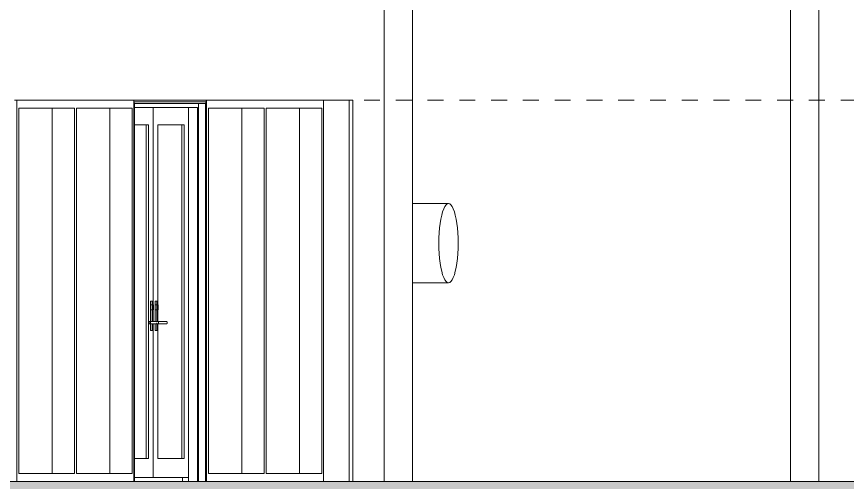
# Model space of a CAD drawing. Header units: metres. Extents: x 4238 to 4687, y -1 to 29.
# Drawn here: x 4444.49 to 4449.71, y 5.23 to 8.17 of the extents above; entities that cross this region are included whole.
import ezdxf

# ---------------------------------------------------------------- set-up
doc = ezdxf.new("R2010")
doc.units = ezdxf.units.M
doc.linetypes.add('AEC_Center', pattern=[0.024, 0.012, -0.004, 0.004, -0.004])
for name, color, linetype, lineweight in [('A-DOOR', 31, 'Continuous', 5), ('A-DOOR-FRAM', 31, 'Continuous', 5), ('A-DOOR-GLAZ', 31, 'Continuous', 5), ('A-FLOR', 192, 'Continuous', 5), ('A-FLOR-LEVL', 51, 'Continuous', 5), ('A-FLOR-PATT', 8, 'Continuous', 15), ('A-GLAZ', 151, 'Continuous', 5), ('A-WALL', 113, 'Continuous', 5), ('P-SANR-FIXT', 6, 'Continuous', 5), ('S-COLS', 52, 'Continuous', 5)]:
    doc.layers.add(name, color=color, linetype=linetype, lineweight=lineweight)

# ---------------------------------------------------------------- blocks, each defined once
blk = doc.blocks.new('X_Door-Panel-Hinge-Standard - Standard-3272678-SECTION - GRIDS B1-B2')
at = {"layer": 'A-DOOR'}
for p, q in [((4419.6728, 7.595), (4419.6728, 6.3508)), ((4419.5543, 7.485), (4419.6437, 7.485)), ((4419.6437, 7.485), (4419.6437, 5.385)), ((4419.6728, 6.3457), (4419.6728, 6.343)), ((4419.6728, 6.321), (4419.6728, 6.2469)), ((4419.6728, 6.2331), (4419.6728, 5.265)), ((4419.6437, 5.385), (4419.5546, 5.385)), ((4419.6728, 5.265), (4419.5546, 5.265))]:
    blk.add_line(p, q, dxfattribs=at)
at = {"layer": 'A-DOOR-GLAZ'}
blk.add_line((4419.6292, 5.385), (4419.6292, 7.485), dxfattribs=at)
blk = doc.blocks.new('X_Door-Frame-Wood - Standard-3272812-SECTION - GRIDS B1-B2')
at = {"layer": 'A-DOOR-FRAM'}
for p, q in [((4420.0058, 7.64), (4419.5517, 7.64)), ((4420.0058, 5.24), (4420.0058, 7.64)), ((4419.5546, 7.62), (4419.5546, 5.24)), ((4419.5546, 7.62), (4420.001, 7.62)), ((4419.5546, 7.595), (4419.9513, 7.595)), ((4419.895, 5.24), (4419.895, 7.595)), ((4419.9513, 7.595), (4419.9513, 5.24)), ((4419.9573, 5.24), (4419.9573, 7.62)), ((4420.001, 7.62), (4420.001, 5.24)), ((4419.8574, 5.24), (4419.8574, 5.265))]:
    blk.add_line(p, q, dxfattribs=at)
blk = doc.blocks.new('X_Door-Handle-Lockwood 4800 Series Lever - Standard-764996-SECTION - GRIDS B1-B2')
at = {"layer": 'A-DOOR'}
for p, q in [((4419.6551, 6.2472), (4419.6551, 6.374)), ((4419.6665, 6.375), (4419.6553, 6.375)), ((4419.6553, 6.375), (4419.6612, 6.375)), ((4419.6728, 6.353), (4419.6582, 6.353)), ((4419.6663, 6.374), (4419.6663, 6.2476)), ((4419.6723, 6.375), (4419.6665, 6.375)), ((4419.667, 6.331), (4419.667, 6.343)), ((4419.6704, 6.343), (4419.6704, 6.331)), ((4419.6726, 6.3515), (4419.6726, 6.374)), ((4419.6726, 6.343), (4419.6726, 6.346)), ((4419.6752, 6.331), (4419.6752, 6.343)), ((4419.6582, 6.321), (4419.6728, 6.321)), ((4419.6726, 6.2469), (4419.6726, 6.3218)), ((4419.6528, 6.248), (4419.645, 6.248)), ((4419.645, 6.232), (4419.6528, 6.232)), ((4419.6551, 6.2377), (4419.6551, 6.2423)), ((4419.6551, 6.191), (4419.6551, 6.2328)), ((4419.6781, 6.248), (4419.6582, 6.248)), ((4419.6582, 6.232), (4419.6781, 6.232)), ((4419.6663, 6.2324), (4419.6663, 6.191)), ((4419.6726, 6.191), (4419.6726, 6.2331)), ((4419.6978, 6.248), (4419.6855, 6.248)), ((4419.6855, 6.232), (4419.6978, 6.232)), ((4419.6553, 6.19), (4419.6665, 6.19)), ((4419.6612, 6.19), (4419.6553, 6.19)), ((4419.6665, 6.19), (4419.6723, 6.19))]:
    blk.add_line(p, q, dxfattribs=at)
at = {"layer": 'A-DOOR', "flags": 128}
for points in [[(4419.6855, 6.248), (4419.6852, 6.248), (4419.6849, 6.248), (4419.6845, 6.248), (4419.6841, 6.248), (4419.6837, 6.248), (4419.6832, 6.248), (4419.6827, 6.248), (4419.6821, 6.248), (4419.6815, 6.248), (4419.6809, 6.248), (4419.6802, 6.248), (4419.6795, 6.248), (4419.6788, 6.248), (4419.678, 6.248), (4419.6772, 6.248), (4419.6764, 6.248), (4419.6755, 6.248), (4419.6747, 6.248), (4419.6738, 6.248), (4419.6728, 6.248), (4419.6719, 6.248), (4419.6709, 6.248), (4419.67, 6.248), (4419.669, 6.248), (4419.6679, 6.248), (4419.6669, 6.248), (4419.6659, 6.248), (4419.6648, 6.248), (4419.6638, 6.248), (4419.6627, 6.248), (4419.6616, 6.248), (4419.6605, 6.248), (4419.6595, 6.248), (4419.6584, 6.248), (4419.6573, 6.248), (4419.6562, 6.248), (4419.6552, 6.248), (4419.6541, 6.248), (4419.653, 6.248), (4419.6528, 6.248)], [(4419.6528, 6.232), (4419.6538, 6.232), (4419.6549, 6.232), (4419.6559, 6.232), (4419.657, 6.232), (4419.6581, 6.232), (4419.6592, 6.232), (4419.6602, 6.232), (4419.6613, 6.232), (4419.6624, 6.232), (4419.6635, 6.232), (4419.6645, 6.232), (4419.6656, 6.232), (4419.6666, 6.232), (4419.6677, 6.232), (4419.6687, 6.232), (4419.6697, 6.232), (4419.6707, 6.232), (4419.6716, 6.232), (4419.6726, 6.232), (4419.6735, 6.232), (4419.6744, 6.232), (4419.6753, 6.232), (4419.6762, 6.232), (4419.677, 6.232), (4419.6778, 6.232), (4419.6786, 6.232), (4419.6793, 6.232), (4419.68, 6.232), (4419.6807, 6.232), (4419.6813, 6.232), (4419.6819, 6.232), (4419.6825, 6.232), (4419.683, 6.232), (4419.6835, 6.232), (4419.684, 6.232), (4419.6844, 6.232), (4419.6848, 6.232), (4419.6851, 6.232), (4419.6854, 6.232), (4419.6855, 6.232)], [(4419.6781, 6.248), (4419.6792, 6.248), (4419.6802, 6.248), (4419.6812, 6.248), (4419.6822, 6.248), (4419.6832, 6.248), (4419.6842, 6.248), (4419.6851, 6.248), (4419.6861, 6.248), (4419.687, 6.248), (4419.6878, 6.248), (4419.6887, 6.248), (4419.6895, 6.248), (4419.6903, 6.248), (4419.6911, 6.248), (4419.6918, 6.248), (4419.6925, 6.248), (4419.6932, 6.248), (4419.6938, 6.248), (4419.6944, 6.248), (4419.695, 6.248), (4419.6955, 6.248), (4419.696, 6.248), (4419.6964, 6.248), (4419.6968, 6.248), (4419.6972, 6.248), (4419.6975, 6.248), (4419.6978, 6.248), (4419.698, 6.248), (4419.6982, 6.248), (4419.6984, 6.248), (4419.6985, 6.248), (4419.6986, 6.248), (4419.6986, 6.248)], [(4419.6986, 6.232), (4419.6986, 6.232), (4419.6985, 6.232), (4419.6984, 6.232), (4419.6983, 6.232), (4419.6981, 6.232), (4419.6978, 6.232), (4419.6976, 6.232), (4419.6972, 6.232), (4419.6969, 6.232), (4419.6965, 6.232), (4419.696, 6.232), (4419.6956, 6.232), (4419.695, 6.232), (4419.6945, 6.232), (4419.6939, 6.232), (4419.6933, 6.232), (4419.6926, 6.232), (4419.6919, 6.232), (4419.6912, 6.232), (4419.6904, 6.232), (4419.6896, 6.232), (4419.6888, 6.232), (4419.688, 6.232), (4419.6871, 6.232), (4419.6862, 6.232), (4419.6853, 6.232), (4419.6843, 6.232), (4419.6834, 6.232), (4419.6824, 6.232), (4419.6814, 6.232), (4419.6804, 6.232), (4419.6794, 6.232), (4419.6783, 6.232), (4419.6781, 6.232)], [(4419.6986, 6.248), (4419.6986, 6.248), (4419.6985, 6.248), (4419.6984, 6.248), (4419.6983, 6.248), (4419.6981, 6.248), (4419.6978, 6.248), (4419.6978, 6.248)], [(4419.6978, 6.232), (4419.6981, 6.232), (4419.6982, 6.232), (4419.6984, 6.232), (4419.6985, 6.232), (4419.6986, 6.232), (4419.6986, 6.232)], [(4419.6986, 6.248), (4419.6989, 6.248), (4419.6993, 6.248), (4419.6996, 6.2479), (4419.6999, 6.2479), (4419.7002, 6.2478), (4419.7005, 6.2478), (4419.7008, 6.2477), (4419.7011, 6.2476), (4419.7014, 6.2475), (4419.7017, 6.2474), (4419.702, 6.2472), (4419.7023, 6.2471), (4419.7026, 6.2469), (4419.7029, 6.2468), (4419.7031, 6.2466), (4419.7034, 6.2464), (4419.7036, 6.2462), (4419.7039, 6.246), (4419.7041, 6.2458), (4419.7044, 6.2456), (4419.7046, 6.2453), (4419.7048, 6.2451), (4419.705, 6.2448), (4419.7052, 6.2446), (4419.7053, 6.2443), (4419.7055, 6.244), (4419.7057, 6.2438), (4419.7058, 6.2435), (4419.7059, 6.2432), (4419.7061, 6.2429), (4419.7062, 6.2426), (4419.7063, 6.2423), (4419.7064, 6.242), (4419.7064, 6.2417), (4419.7065, 6.2414), (4419.7065, 6.241), (4419.7066, 6.2407), (4419.7066, 6.2404), (4419.7066, 6.2401), (4419.7066, 6.24)], [(4419.7066, 6.24), (4419.7066, 6.2397), (4419.7066, 6.2394), (4419.7066, 6.239), (4419.7065, 6.2387), (4419.7065, 6.2384), (4419.7064, 6.2381), (4419.7063, 6.2378), (4419.7062, 6.2375), (4419.7061, 6.2372), (4419.706, 6.2369), (4419.7058, 6.2366), (4419.7057, 6.2363), (4419.7056, 6.236), (4419.7054, 6.2358), (4419.7052, 6.2355), (4419.705, 6.2352), (4419.7048, 6.235), (4419.7046, 6.2347), (4419.7044, 6.2345), (4419.7042, 6.2343), (4419.704, 6.234), (4419.7037, 6.2338), (4419.7035, 6.2336), (4419.7032, 6.2334), (4419.7029, 6.2333), (4419.7027, 6.2331), (4419.7024, 6.2329), (4419.7021, 6.2328), (4419.7018, 6.2327), (4419.7015, 6.2325), (4419.7012, 6.2324), (4419.7009, 6.2323), (4419.7006, 6.2323), (4419.7003, 6.2322), (4419.7, 6.2321), (4419.6997, 6.2321), (4419.6993, 6.232), (4419.699, 6.232), (4419.6987, 6.232), (4419.6986, 6.232)]]:
    blk.add_lwpolyline(points, dxfattribs=at)
at = {"layer": 'A-DOOR'}
for centre, major_axis, start_param, end_param in [((4419.6553, 6.374), (0, 0.001), 0, 1.570796), ((4419.6612, 6.374), (0, 0.001), 4.712389, 6.283185), ((4419.6665, 6.374), (0, 0.001), 0, 1.570796), ((4419.6694, 6.343), (0, 0.01), 5.759587, 7.853982), ((4419.6694, 6.331), (0, 0.01), 1.570796, 3.665191), ((4419.6728, 6.343), (0, 0.01), 4.712389, 7.853982), ((4419.6728, 6.331), (0, 0.01), 1.570796, 4.712389), ((4419.6694, 6.343), (0, 0.01), 4.712389, 4.974188), ((4419.6723, 6.374), (0, 0.001), 4.712389, 6.021386), ((4419.645, 6.24), (0, 0.008), 4.712389, 7.853982), ((4419.645, 6.24), (0, 0.008), 1.570796, 4.712389), ((4419.6694, 6.24), (0, 0.01), 5.497787, 6.806784), ((4419.6694, 6.24), (0, 0.01), 2.617994, 3.926991), ((4419.6553, 6.191), (0, 0.001), 1.570796, 3.141593), ((4419.6612, 6.191), (0, 0.001), 3.141593, 4.712389), ((4419.6665, 6.191), (0, 0.001), 1.570796, 3.141593), ((4419.6723, 6.191), (0, 0.001), 3.141593, 4.712389)]:
    blk.add_ellipse(centre, major_axis=major_axis, ratio=0.241811, start_param=start_param, end_param=end_param, dxfattribs=at)
blk = doc.blocks.new('Plumbing_FHR_AAA - 500mm Dia x 240mm D-1559867-SECTION - GRIDS B1-B2')
at = {"layer": 'P-SANR-FIXT'}
for p, q in [((4421.5311, 6.99), (4421.3038, 6.99)), ((4421.3038, 6.49), (4421.5311, 6.49))]:
    blk.add_line(p, q, dxfattribs=at)
for start_param, end_param in [(4.712389, 7.853982), (1.570796, 4.712389)]:
    blk.add_ellipse((4421.5311, 6.74), major_axis=(0, 0.25), ratio=0.241811, start_param=start_param, end_param=end_param, dxfattribs=at)
blk = doc.blocks.new('X_Door-Panel-Hinge-Standard - Standard-3272745-SECTION - GRIDS B1-B2')
at = {"layer": 'A-DOOR'}
for p, q in [((4415.0097, 6.3493), (4415.0097, 7.595)), ((4415.0387, 6.3505), (4415.0387, 7.485)), ((4415.0387, 7.485), (4415.2031, 7.485)), ((4415.2031, 7.485), (4415.2031, 5.385)), ((4415.0097, 6.2467), (4415.0097, 6.3228)), ((4415.0387, 6.2469), (4415.0387, 6.321)), ((4415.0097, 5.265), (4415.0097, 6.2331)), ((4415.0387, 5.385), (4415.0387, 6.2333)), ((4415.2031, 5.385), (4415.0387, 5.385)), ((4415.2314, 5.265), (4415.0097, 5.265))]:
    blk.add_line(p, q, dxfattribs=at)
at = {"layer": 'A-DOOR-GLAZ'}
blk.add_line((4415.1886, 5.385), (4415.1886, 7.485), dxfattribs=at)
blk = doc.blocks.new('X_Door-Handle-Lockwood 4800 Series Lever - Standard-765406-SECTION - GRIDS B1-B2')
at = {"layer": 'A-DOOR'}
for p, q in [((4415.021, 6.2468), (4415.021, 6.374)), ((4415.0324, 6.375), (4415.0213, 6.375)), ((4415.0213, 6.375), (4415.0271, 6.375)), ((4415.0387, 6.353), (4415.0242, 6.353)), ((4415.0322, 6.374), (4415.0322, 6.244)), ((4415.0382, 6.375), (4415.0324, 6.375)), ((4415.0329, 6.331), (4415.0329, 6.343)), ((4415.0363, 6.343), (4415.0363, 6.331)), ((4415.0385, 6.3499), (4415.0385, 6.374)), ((4415.0411, 6.331), (4415.0411, 6.343)), ((4415.0242, 6.321), (4415.0387, 6.321)), ((4415.0385, 6.2469), (4415.0385, 6.322)), ((4415.021, 6.191), (4415.021, 6.2332)), ((4415.0441, 6.248), (4415.0242, 6.248)), ((4415.0242, 6.232), (4415.0441, 6.232)), ((4415.0322, 6.236), (4415.0322, 6.191)), ((4415.0385, 6.191), (4415.0385, 6.2334)), ((4415.0694, 6.248), (4415.0617, 6.248)), ((4415.0617, 6.232), (4415.0694, 6.232)), ((4415.0891, 6.248), (4415.0768, 6.248)), ((4415.0768, 6.232), (4415.0891, 6.232)), ((4415.0213, 6.19), (4415.0324, 6.19)), ((4415.0271, 6.19), (4415.0213, 6.19)), ((4415.0324, 6.19), (4415.0382, 6.19))]:
    blk.add_line(p, q, dxfattribs=at)
at = {"layer": 'A-DOOR', "flags": 128}
for points in [[(4415.0768, 6.248), (4415.0765, 6.248), (4415.0762, 6.248), (4415.0758, 6.248), (4415.0754, 6.248), (4415.075, 6.248), (4415.0745, 6.248), (4415.074, 6.248), (4415.0734, 6.248), (4415.0728, 6.248), (4415.0722, 6.248), (4415.0715, 6.248), (4415.0708, 6.248), (4415.0701, 6.248), (4415.0693, 6.248), (4415.0685, 6.248), (4415.0677, 6.248), (4415.0669, 6.248), (4415.066, 6.248), (4415.0651, 6.248), (4415.0642, 6.248), (4415.0632, 6.248), (4415.0622, 6.248), (4415.0613, 6.248), (4415.0603, 6.248), (4415.0592, 6.248), (4415.0582, 6.248), (4415.0572, 6.248), (4415.0561, 6.248), (4415.0551, 6.248), (4415.054, 6.248), (4415.0529, 6.248), (4415.0518, 6.248), (4415.0508, 6.248), (4415.0497, 6.248), (4415.0486, 6.248), (4415.0475, 6.248), (4415.0465, 6.248), (4415.0454, 6.248), (4415.0443, 6.248), (4415.0441, 6.248)], [(4415.0441, 6.232), (4415.0451, 6.232), (4415.0462, 6.232), (4415.0472, 6.232), (4415.0483, 6.232), (4415.0494, 6.232), (4415.0505, 6.232), (4415.0516, 6.232), (4415.0526, 6.232), (4415.0537, 6.232), (4415.0548, 6.232), (4415.0558, 6.232), (4415.0569, 6.232), (4415.0579, 6.232), (4415.059, 6.232), (4415.06, 6.232), (4415.061, 6.232), (4415.062, 6.232), (4415.063, 6.232), (4415.0639, 6.232), (4415.0648, 6.232), (4415.0657, 6.232), (4415.0666, 6.232), (4415.0675, 6.232), (4415.0683, 6.232), (4415.0691, 6.232), (4415.0699, 6.232), (4415.0706, 6.232), (4415.0713, 6.232), (4415.072, 6.232), (4415.0726, 6.232), (4415.0732, 6.232), (4415.0738, 6.232), (4415.0743, 6.232), (4415.0748, 6.232), (4415.0753, 6.232), (4415.0757, 6.232), (4415.0761, 6.232), (4415.0764, 6.232), (4415.0767, 6.232), (4415.0768, 6.232)], [(4415.0694, 6.248), (4415.0705, 6.248), (4415.0715, 6.248), (4415.0725, 6.248), (4415.0735, 6.248), (4415.0745, 6.248), (4415.0755, 6.248), (4415.0764, 6.248), (4415.0774, 6.248), (4415.0783, 6.248), (4415.0791, 6.248), (4415.08, 6.248), (4415.0808, 6.248), (4415.0816, 6.248), (4415.0824, 6.248), (4415.0831, 6.248), (4415.0838, 6.248), (4415.0845, 6.248), (4415.0851, 6.248), (4415.0857, 6.248), (4415.0863, 6.248), (4415.0868, 6.248), (4415.0873, 6.248), (4415.0877, 6.248), (4415.0881, 6.248), (4415.0885, 6.248), (4415.0888, 6.248), (4415.0891, 6.248), (4415.0893, 6.248), (4415.0895, 6.248), (4415.0897, 6.248), (4415.0898, 6.248), (4415.0899, 6.248), (4415.0899, 6.248)], [(4415.0899, 6.232), (4415.0899, 6.232), (4415.0898, 6.232), (4415.0897, 6.232), (4415.0896, 6.232), (4415.0894, 6.232), (4415.0891, 6.232), (4415.0889, 6.232), (4415.0885, 6.232), (4415.0882, 6.232), (4415.0878, 6.232), (4415.0873, 6.232), (4415.0869, 6.232), (4415.0864, 6.232), (4415.0858, 6.232), (4415.0852, 6.232), (4415.0846, 6.232), (4415.0839, 6.232), (4415.0832, 6.232), (4415.0825, 6.232), (4415.0817, 6.232), (4415.0809, 6.232), (4415.0801, 6.232), (4415.0793, 6.232), (4415.0784, 6.232), (4415.0775, 6.232), (4415.0766, 6.232), (4415.0756, 6.232), (4415.0747, 6.232), (4415.0737, 6.232), (4415.0727, 6.232), (4415.0717, 6.232), (4415.0707, 6.232), (4415.0696, 6.232), (4415.0694, 6.232)], [(4415.0899, 6.248), (4415.0899, 6.248), (4415.0898, 6.248), (4415.0897, 6.248), (4415.0896, 6.248), (4415.0894, 6.248), (4415.0891, 6.248), (4415.0891, 6.248)], [(4415.0891, 6.232), (4415.0894, 6.232), (4415.0896, 6.232), (4415.0897, 6.232), (4415.0898, 6.232), (4415.0899, 6.232), (4415.0899, 6.232)], [(4415.0899, 6.248), (4415.0902, 6.248), (4415.0906, 6.248), (4415.0909, 6.2479), (4415.0912, 6.2479), (4415.0915, 6.2478), (4415.0918, 6.2478), (4415.0921, 6.2477), (4415.0924, 6.2476), (4415.0927, 6.2475), (4415.093, 6.2474), (4415.0933, 6.2472), (4415.0936, 6.2471), (4415.0939, 6.2469), (4415.0942, 6.2468), (4415.0944, 6.2466), (4415.0947, 6.2464), (4415.095, 6.2462), (4415.0952, 6.246), (4415.0954, 6.2458), (4415.0957, 6.2456), (4415.0959, 6.2453), (4415.0961, 6.2451), (4415.0963, 6.2448), (4415.0965, 6.2446), (4415.0967, 6.2443), (4415.0968, 6.244), (4415.097, 6.2438), (4415.0971, 6.2435), (4415.0973, 6.2432), (4415.0974, 6.2429), (4415.0975, 6.2426), (4415.0976, 6.2423), (4415.0977, 6.242), (4415.0977, 6.2417), (4415.0978, 6.2414), (4415.0979, 6.241), (4415.0979, 6.2407), (4415.0979, 6.2404), (4415.0979, 6.2401), (4415.0979, 6.24)], [(4415.0979, 6.24), (4415.0979, 6.2397), (4415.0979, 6.2394), (4415.0979, 6.239), (4415.0978, 6.2387), (4415.0978, 6.2384), (4415.0977, 6.2381), (4415.0976, 6.2378), (4415.0975, 6.2375), (4415.0974, 6.2372), (4415.0973, 6.2369), (4415.0972, 6.2366), (4415.097, 6.2363), (4415.0969, 6.236), (4415.0967, 6.2358), (4415.0965, 6.2355), (4415.0963, 6.2352), (4415.0961, 6.235), (4415.0959, 6.2347), (4415.0957, 6.2345), (4415.0955, 6.2343), (4415.0953, 6.234), (4415.095, 6.2338), (4415.0948, 6.2336), (4415.0945, 6.2334), (4415.0942, 6.2333), (4415.094, 6.2331), (4415.0937, 6.2329), (4415.0934, 6.2328), (4415.0931, 6.2327), (4415.0928, 6.2325), (4415.0925, 6.2324), (4415.0922, 6.2323), (4415.0919, 6.2323), (4415.0916, 6.2322), (4415.0913, 6.2321), (4415.091, 6.2321), (4415.0906, 6.232), (4415.0903, 6.232), (4415.09, 6.232), (4415.0899, 6.232)]]:
    blk.add_lwpolyline(points, dxfattribs=at)
at = {"layer": 'A-DOOR'}
for centre, major_axis, start_param, end_param in [((4415.0213, 6.374), (0, 0.001), 0, 1.570796), ((4415.0271, 6.374), (0, 0.001), 4.712389, 6.283185), ((4415.0324, 6.374), (0, 0.001), 0, 1.570796), ((4415.0353, 6.343), (0, 0.01), 5.759587, 7.853982), ((4415.0353, 6.331), (0, 0.01), 1.570796, 3.665191), ((4415.0387, 6.343), (0, 0.01), 4.712389, 7.853982), ((4415.0387, 6.331), (0, 0.01), 1.570796, 4.712389), ((4415.0353, 6.343), (0, 0.01), 5.235988, 5.497787), ((4415.0382, 6.374), (0, 0.001), 4.712389, 6.021386), ((4415.0353, 6.24), (0, 0.01), 5.497787, 7.330383), ((4415.0353, 6.24), (0, 0.01), 2.094395, 3.926991), ((4415.0617, 6.24), (0, 0.008), 5.759587, 6.806784), ((4415.0617, 6.24), (0, 0.008), 2.617994, 3.665191), ((4415.0213, 6.191), (0, 0.001), 1.570796, 3.141593), ((4415.0271, 6.191), (0, 0.001), 3.141593, 4.712389), ((4415.0324, 6.191), (0, 0.001), 1.570796, 3.141593), ((4415.0382, 6.191), (0, 0.001), 3.141593, 4.712389)]:
    blk.add_ellipse(centre, major_axis=major_axis, ratio=0.241811, start_param=start_param, end_param=end_param, dxfattribs=at)
blk = doc.blocks.new('Window Unit_2 Bay - 2400x3050-3440899-SECTION - GRIDS B1-B2')
at = {"layer": 'A-GLAZ'}
for p, q in [((4420.0078, 7.64), (4420.0078, 5.24)), ((4420.7453, 7.64), (4420.0078, 7.64)), ((4420.7453, 5.24), (4420.7453, 7.64)), ((4420.0199, 5.29), (4420.0199, 7.59)), ((4420.0199, 7.59), (4420.3705, 7.59)), ((4420.2311, 5.29), (4420.2311, 7.59)), ((4420.3705, 7.59), (4420.3705, 5.29)), ((4420.3826, 7.59), (4420.7332, 7.59)), ((4420.3826, 5.29), (4420.3826, 7.59)), ((4420.5938, 5.29), (4420.5938, 7.59)), ((4420.7332, 7.59), (4420.7332, 5.29)), ((4420.3705, 5.29), (4420.0199, 5.29)), ((4420.7332, 5.29), (4420.3826, 5.29))]:
    blk.add_line(p, q, dxfattribs=at)

msp = doc.modelspace()

# ---------------------------------------------------------------- hatches: boundary and pattern name
at = {"layer": 'A-FLOR-PATT', "lineweight": 5}
h = msp.add_hatch(dxfattribs=at)
h.set_pattern_fill('FP_127', color=256, style=0, pattern_type=2)
h.set_pattern_definition([(50, (4488.9249, 10.655), (1.45713, -0.127218), [0.1524, -1.676]), (355, (4488.9249, 10.655), (-0.281945, 1.52839), [0.12192, -1.341]), (100.451, (4489.0459, 10.644), (1.175465, 1.400456), [0.12952, -1.425]), (46.184, (4488.9249, 11.061), (2.16904, -0.33638), [0.2286, -2.515]), (96.636, (4489.1059, 11.033), (1.898945, 1.97971), [0.19428, -2.137]), (351.184, (4488.9249, 11.061), (1.8988, 1.97937), [0.18288, -2.012]), (21, (4489.1279, 10.96), (1.212757, -0.817698), [0.1524, -1.676]), (326, (4489.1279, 10.96), (0.494383, 1.47345), [0.12192, -1.341]), (71.451, (4489.2289, 10.891), (1.70704, 0.65499), [0.12952, -1.425]), (37.5, (4488.92487, 10.655), (0.0247086, 0.6764346), [0.06706, -1.258, 0.06706, -1.294, -1.346]), (37.5, (4488.92487, 10.655), (0.0247086, 0.6764346), [-2.686, 0.06706, -1.279]), (7.5, (4488.9249, 10.655), (0.534554, 0.80144), [0.06706, -0.70917, 0.06706, -1.227, -0.51308]), (7.5, (4488.9249, 10.655), (0.534554, 0.80144), [-2.071, 0.06706, -0.44602]), (327.5, (4488.47187, 10.655), (1.084723, -0.0458285), [0.06706, -0.44094, 0.06706, -1.518, -2.103]), (327.5, (4488.47187, 10.655), (1.084723, -0.0458285), [-2.093, 0.06706, -2.036]), (317.5, (4488.2689, 10.655), (1.185031, 0.203417), [0.06706, -0.59334, 0.06706, -0.98552, -1.494]), (317.5, (4488.2689, 10.655), (1.185031, 0.203417), [-1.713, 0.06706, -1.426])])
h.paths.add_polyline_path([(4463.9274, 4.94), (4485.5674, 4.94), (4485.5674, 5.24), (4463.9274, 5.24), (4463.9274, 5.1309)])
h.paths.add_polyline_path([(4439.6596, 4.94), (4460.3192, 4.94), (4460.3192, 5.24), (4439.4771, 5.24), (4439.4771, 4.94)])
h.paths.add_polyline_path([(4502.5434, 4.94), (4502.5434, 5.24), (4488.1874, 5.24), (4488.1874, 4.94), (4502.5334, 4.94)])

# ---------------------------------------------------------------- linework, layer by layer
at = {"layer": 'A-FLOR', "lineweight": 15}
msp.add_line((4460.3192, 5.24), (4439.4771, 5.24), dxfattribs=at)
at = {"layer": 'A-FLOR-LEVL', "linetype": 'AEC_Center'}
for p, q in [((4392.6715, 7.64), (4531.942, 7.64)), ((4392.6715, 5.24), (4531.942, 5.24))]:
    msp.add_line(p, q, dxfattribs=at)
at = {"layer": 'A-WALL'}
for p, q in [((4445.6777, 7.64), (4445.2236, 7.64)), ((4445.6777, 5.24), (4445.6777, 7.64)), ((4446.5999, 7.64), (4446.4172, 7.64)), ((4446.578, 5.24), (4446.578, 7.64)), ((4446.5999, 7.64), (4446.5999, 5.24)), ((4445.2241, 7.63), (4445.6753, 7.63)), ((4445.2241, 5.24), (4445.2241, 7.63)), ((4445.6753, 7.63), (4445.6753, 5.24))]:
    msp.add_line(p, q, dxfattribs=at)
at = {"layer": 'S-COLS'}
for p, q in [((4449.5334, 5.24), (4449.5334, 8.6838)), ((4449.3558, 8.6745), (4449.3558, 5.24)), ((4446.7983, 8.54), (4446.7983, 5.24)), ((4446.9759, 5.24), (4446.9759, 8.5494))]:
    msp.add_line(p, q, dxfattribs=at)

# ---------------------------------------------------------------- block references
at = {"layer": 'A-DOOR'}
for name, p in [('X_Door-Panel-Hinge-Standard - Standard-3272678-SECTION - GRIDS B1-B2', (25.6719, 0)), ('X_Door-Panel-Hinge-Standard - Standard-3272745-SECTION - GRIDS B1-B2', (30.3355, 0)), ('X_Door-Handle-Lockwood 4800 Series Lever - Standard-764996-SECTION - GRIDS B1-B2', (25.6719, 0)), ('X_Door-Handle-Lockwood 4800 Series Lever - Standard-765406-SECTION - GRIDS B1-B2', (30.3355, 0))]:
    msp.add_blockref(name, p, dxfattribs=at)
at = {"layer": 'A-DOOR-FRAM'}
msp.add_blockref('X_Door-Frame-Wood - Standard-3272812-SECTION - GRIDS B1-B2', (25.6719, 0), dxfattribs=at)
at = {"layer": 'A-GLAZ'}
for p in [(24.4783, 0), (25.6719, 0)]:
    msp.add_blockref('Window Unit_2 Bay - 2400x3050-3440899-SECTION - GRIDS B1-B2', p, dxfattribs=at)
at = {"layer": 'P-SANR-FIXT'}
msp.add_blockref('Plumbing_FHR_AAA - 500mm Dia x 240mm D-1559867-SECTION - GRIDS B1-B2', (25.6719, 0), dxfattribs=at)

doc.saveas('drawing.dxf')
